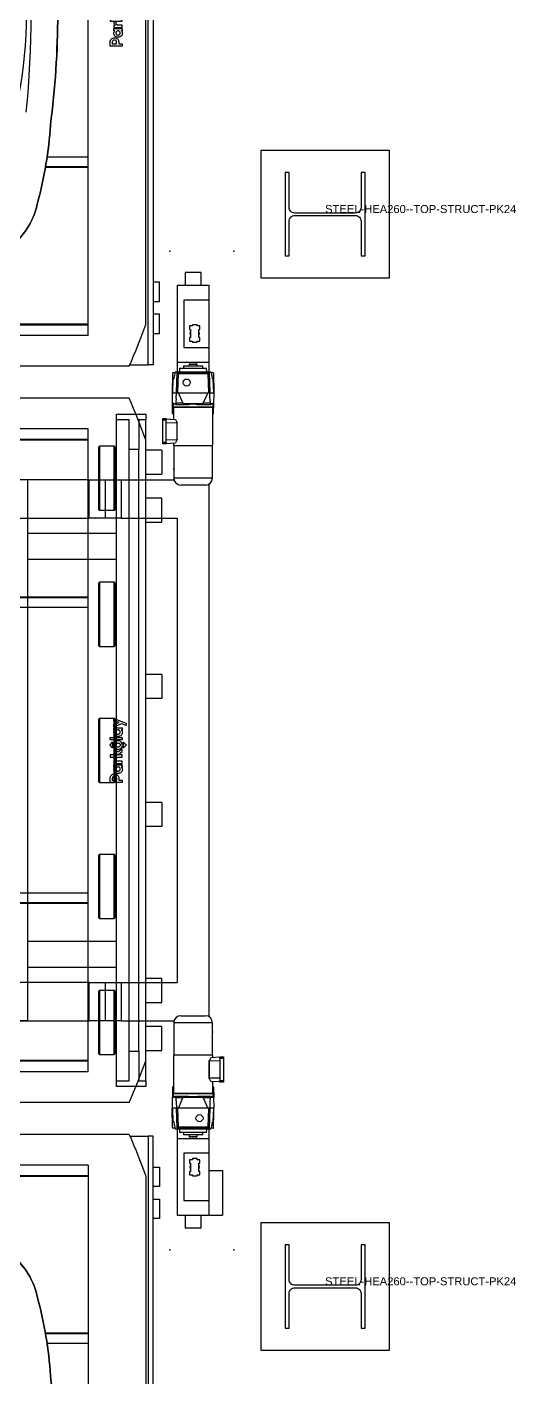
# Model space of a CAD drawing. Header units: millimetres. Extents: x 1600 to 11192, y 921 to 14160.
# Drawn here: x 7827 to 7979.8, y 2953.7 to 3375.5 of the extents above; entities that cross this region are included whole.
import ezdxf

# ---------------------------------------------------------------- set-up
doc = ezdxf.new("R2010")
doc.units = ezdxf.units.MM
doc.linetypes.add('PHANTOM', pattern=[12.7, 6.35, -1.27, 1.27, -1.27, 1.27, -1.27])
for name, color, linetype in [('PK24-LOGO', 7, 'Continuous'), ('PK24E', 7, 'Continuous'), ('PK24E-COMP-CAR', 7, 'Continuous'), ('PK24E-DATA', 7, 'Continuous'), ('PK24E-STRUCT-STEEL', 254, 'Continuous'), ('PKE24E-HIDDEN', 7, 'Continuous')]:
    doc.layers.add(name, color=color, linetype=linetype)
for name, color, linetype, true_color in [('PK24E-COMP-PALLET', 132, 'Continuous', 0x00b7c8), ('PK24E-HELPER', 253, 'PHANTOM', 0xa1a1a1), ('PK24E-SYS-LIFT', 31, 'Continuous', 0xffcc5a), ('PK24E-SYS-SHELF', 31, 'Continuous', 0xffcc5a)]:
    doc.layers.add(name, color=color, linetype=linetype, true_color=true_color)
doc.styles.get("Standard").update_dxf_attribs({"font": 'arial.ttf'})

# ---------------------------------------------------------------- blocks, each defined once
blk = doc.blocks.new('ELIFTTT-CHASIS--TOP-COMP-PKE24')
at = {"layer": 'PK24E-SYS-LIFT'}
for p, q in [((279.75, 149.25), (279.75, 145.25)), ((284.75, 149.25), (279.75, 149.25)), ((284.75, 145.25), (284.75, 149.25)), ((277.25, 145.25), (277.25, 121.25)), ((287.25, 145.25), (277.25, 145.25)), ((287.25, 140.65), (287.25, 145.25)), ((287.25, 140.65), (279.35, 140.65)), ((279.35, 140.65), (279.35, 125.85)), ((287.25, 125.85), (287.25, 140.65)), ((281.1, 132.62), (281.1, 131.52)), ((282.02, 132.62), (281.1, 132.62)), ((281.1, 131.52), (281.48, 131.52)), ((281.48, 131.52), (281.48, 128.98)), ((283.48, 132.95), (282.02, 132.95)), ((282.02, 132.95), (282.02, 132.62)), ((283.48, 132.62), (283.48, 132.95)), ((284.4, 132.62), (283.48, 132.62)), ((284.02, 131.52), (284.4, 131.52)), ((284.02, 128.98), (284.02, 131.52)), ((284.4, 131.52), (284.4, 132.62)), ((281.1, 128.98), (281.1, 127.88)), ((281.48, 128.98), (281.1, 128.98)), ((281.1, 127.88), (282.02, 127.88)), ((282.02, 127.88), (282.02, 127.55)), ((282.02, 127.55), (283.48, 127.55)), ((283.48, 127.88), (284.4, 127.88)), ((283.48, 127.55), (283.48, 127.88)), ((284.4, 128.98), (284.02, 128.98)), ((284.4, 127.88), (284.4, 128.98)), ((279.35, 125.85), (287.25, 125.85)), ((287.25, 121.25), (287.25, 125.85)), ((276.68, 118.3), (277.28, 118.3)), ((277.25, 121.25), (287.25, 121.25)), ((277.25, 121.25), (277.25, 118.3)), ((277.28, 118.3), (277.26, 117.91)), ((277.28, 118.3), (287.22, 118.3)), ((278.03, 119.4), (277.97, 118.3)), ((278.03, 119.4), (286.47, 119.4)), ((279.25, 120.1), (279.25, 119.4)), ((279.25, 120.1), (285.25, 120.1)), ((281.1, 120.7), (281, 120.6)), ((281, 120.6), (281, 120.1)), ((283.5, 120.6), (281, 120.6)), ((281.1, 120.7), (283.4, 120.7)), ((281.25, 121.25), (281.25, 120.7)), ((283.25, 120.7), (283.25, 121.25)), ((283.5, 120.6), (283.4, 120.7)), ((283.5, 120.1), (283.5, 120.6)), ((285.25, 119.4), (285.25, 120.1)), ((286.53, 118.3), (286.47, 119.4)), ((287.24, 117.91), (287.22, 118.3)), ((287.22, 118.3), (287.82, 118.3)), ((287.25, 118.3), (287.25, 121.25)), ((275.86, 117.85), (275.75, 111.75)), ((275.94, 116.1), (275.79, 111.75)), ((275.88, 114.18), (275.91, 114.17)), ((275.96, 115.62), (275.92, 115.63)), ((275.94, 116.1), (276.18, 116.1)), ((276.06, 118.05), (276.61, 118.05)), ((277.04, 111.91), (277.26, 117.91)), ((277.55, 117.61), (277.26, 117.91)), ((277.26, 117.91), (287.24, 117.91)), ((277.55, 117.61), (277.34, 111.91)), ((286.95, 117.61), (277.55, 117.61)), ((287.24, 117.91), (286.95, 117.61)), ((287.16, 111.91), (286.95, 117.61)), ((287.24, 117.91), (287.46, 111.91)), ((287.89, 118.05), (288.44, 118.05)), ((288.32, 116.1), (288.56, 116.1)), ((288.71, 111.75), (288.56, 116.1)), ((288.64, 117.85), (288.75, 111.75)), ((275.67, 111.75), (275.73, 108.41)), ((275.67, 111.75), (277.04, 111.75)), ((276.97, 109.94), (277.03, 111.69)), ((277.03, 111.69), (277.34, 111.91)), ((277.04, 111.91), (277.03, 111.69)), ((277.41, 111.75), (277.34, 111.91)), ((277.41, 111.75), (277.69, 111.75)), ((279.06, 108.55), (277.69, 111.75)), ((277.69, 111.75), (286.81, 111.75)), ((286.81, 111.75), (285.44, 108.55)), ((286.81, 111.75), (287.09, 111.75)), ((287.09, 111.75), (287.16, 111.91)), ((287.47, 111.69), (287.16, 111.91)), ((287.46, 111.91), (287.47, 111.69)), ((287.46, 111.75), (288.83, 111.75)), ((287.53, 109.94), (287.47, 111.69)), ((288.77, 108.41), (288.83, 111.75)), ((275.73, 108.41), (276, 108.14)), ((275.73, 108.41), (276.78, 108.41)), ((275.86, 105.25), (275.81, 108.33)), ((276, 108.31), (276, 107.35)), ((276, 107.35), (288.5, 107.35)), ((276.1, 107.18), (276.1, 103.44)), ((276.1, 107.18), (282.25, 107.18)), ((276.78, 108.41), (277.13, 108)), ((277.13, 108), (276.81, 108)), ((276.83, 108.55), (279.06, 108.55)), ((279.43, 108), (277.13, 108)), ((279.06, 108.55), (279.3, 108.41)), ((279.3, 108.41), (285.2, 108.41)), ((279.3, 108.41), (279.43, 108)), ((280.85, 108), (279.43, 108)), ((282.25, 107.18), (288.4, 107.18)), ((285.07, 108), (283.65, 108)), ((285.2, 108.41), (285.07, 108)), ((287.37, 108), (285.07, 108)), ((285.2, 108.41), (285.44, 108.55)), ((285.44, 108.55), (287.67, 108.55)), ((287.72, 108.41), (287.37, 108)), ((287.69, 108), (287.37, 108)), ((287.72, 108.41), (288.77, 108.41)), ((288.4, 95.25), (288.4, 107.18)), ((288.5, 108.14), (288.77, 108.41)), ((288.5, 107.35), (288.5, 108.31)), ((288.64, 105.25), (288.69, 108.33)), ((272.75, 103.18), (272.75, 103.68)), ((272.75, 103.68), (273.85, 103.68)), ((272.75, 96.28), (272.75, 103.18)), ((273.85, 103.18), (272.75, 103.18)), ((273.85, 103.68), (273.85, 103.18)), ((273.85, 103.56), (276.71, 103.41)), ((273.85, 96.28), (273.85, 103.18)), ((273.85, 102.45), (277.25, 102.38)), ((276.06, 105.05), (276.1, 105.05)), ((277.25, 102.45), (277.25, 102.38)), ((277.25, 97.08), (277.25, 102.38)), ((277.25, 102.38), (277.25, 102.38)), ((277.3, 102.38), (277.25, 102.38)), ((277.3, 97.08), (277.3, 102.38)), ((288.4, 105.05), (288.44, 105.05)), ((273.85, 97), (277.25, 97.08)), ((277.25, 97.08), (277.25, 97.08)), ((277.25, 97.01), (277.25, 97.08)), ((277.3, 97.08), (277.25, 97.08)), ((272.75, 95.78), (272.75, 96.28)), ((272.75, 96.28), (273.85, 96.28)), ((273.85, 95.78), (272.75, 95.78)), ((273.85, 96.28), (273.85, 95.78)), ((273.85, 95.9), (276.71, 96.05)), ((276.1, 96.02), (276.1, 95.25)), ((276.1, 95.25), (288.4, 95.25)), ((276.2, 95.25), (276.2, 88.12)), ((288.3, 85.1), (288.3, 95.25)), ((249.75, 84.5), (68.85, 84.5)), ((249.75, 72.5), (249.75, 84.5)), ((249.75, 84.5), (254.75, 84.5)), ((254.75, 84.5), (254.75, 72.5)), ((254.75, 84.5), (259.75, 84.5)), ((259.75, 84.5), (259.75, 72.5)), ((259.75, 84.5), (276.28, 84.5)), ((276.2, 88.12), (276.2, 87.8)), ((276.2, 87.8), (276.2, 85.1)), ((276.2, 85.1), (288.3, 85.1)), ((286.1, 82.9), (278.4, 82.9)), ((287.25, -83.22), (287.25, 83.22)), ((81.39, 72.5), (249.75, 72.5)), ((254.75, 72.5), (249.75, 72.5)), ((259.75, 72.5), (254.75, 72.5)), ((259.75, 72.5), (277.25, 72.5)), ((277.25, 72.5), (277.25, -72.5)), ((249.75, -72.5), (81.39, -72.5)), ((249.75, -84.5), (249.75, -72.5)), ((249.75, -72.5), (254.75, -72.5)), ((254.75, -72.5), (254.75, -84.5)), ((254.75, -72.5), (259.75, -72.5)), ((259.75, -72.5), (259.75, -84.5)), ((259.75, -72.5), (277.25, -72.5)), ((278.4, -82.9), (286.1, -82.9)), ((201.2, -84.5), (249.75, -84.5)), ((254.75, -84.5), (249.75, -84.5)), ((259.75, -84.5), (254.75, -84.5)), ((259.75, -84.5), (276.28, -84.5)), ((276.2, -85.1), (276.2, -95.25)), ((288.3, -85.1), (276.2, -85.1)), ((288.3, -87.8), (288.3, -85.1)), ((288.3, -88.12), (288.3, -87.8)), ((288.3, -95.25), (288.3, -88.12)), ((276.1, -95.25), (276.1, -107.18)), ((288.4, -95.25), (276.1, -95.25)), ((290.65, -97), (287.25, -97.08)), ((290.65, -95.9), (287.79, -96.05)), ((288.4, -96.02), (288.4, -95.25)), ((290.65, -96.28), (290.65, -95.78)), ((290.65, -95.78), (291.75, -95.78)), ((291.75, -96.28), (290.65, -96.28)), ((290.65, -96.28), (290.65, -103.18)), ((291.75, -95.78), (291.75, -96.28)), ((291.75, -96.28), (291.75, -103.18)), ((287.2, -97.08), (287.2, -102.38)), ((287.2, -97.08), (287.25, -97.08)), ((287.25, -97.01), (287.25, -97.08)), ((287.25, -97.08), (287.25, -102.38)), ((287.25, -97.08), (287.25, -97.08)), ((275.86, -105.25), (275.81, -108.33)), ((276.1, -105.05), (276.06, -105.05)), ((287.2, -102.38), (287.25, -102.38)), ((290.65, -102.45), (287.25, -102.38)), ((287.25, -102.38), (287.25, -102.38)), ((287.25, -102.45), (287.25, -102.38)), ((290.65, -103.56), (287.79, -103.41)), ((288.4, -107.18), (288.4, -103.44)), ((288.44, -105.05), (288.4, -105.05)), ((288.64, -105.25), (288.69, -108.33)), ((290.65, -103.18), (291.75, -103.18)), ((290.65, -103.68), (290.65, -103.18)), ((291.75, -103.68), (290.65, -103.68)), ((291.75, -103.18), (291.75, -103.68)), ((275.73, -108.41), (275.67, -111.75)), ((276, -108.14), (275.73, -108.41)), ((276.78, -108.41), (275.73, -108.41)), ((276, -107.35), (276, -108.31)), ((288.5, -107.35), (276, -107.35)), ((282.25, -107.18), (276.1, -107.18)), ((276.78, -108.41), (277.13, -108)), ((276.81, -108), (277.13, -108)), ((279.06, -108.55), (276.83, -108.55)), ((277.13, -108), (279.43, -108)), ((277.69, -111.75), (279.06, -108.55)), ((279.3, -108.41), (279.06, -108.55)), ((279.3, -108.41), (279.43, -108)), ((285.2, -108.41), (279.3, -108.41)), ((279.43, -108), (280.85, -108)), ((288.4, -107.18), (282.25, -107.18)), ((283.65, -108), (285.07, -108)), ((285.2, -108.41), (285.07, -108)), ((285.07, -108), (287.37, -108)), ((285.44, -108.55), (285.2, -108.41)), ((285.44, -108.55), (286.81, -111.75)), ((287.67, -108.55), (285.44, -108.55)), ((287.72, -108.41), (287.37, -108)), ((287.37, -108), (287.69, -108)), ((288.77, -108.41), (287.72, -108.41)), ((288.5, -108.31), (288.5, -107.35)), ((288.77, -108.41), (288.5, -108.14)), ((288.83, -111.75), (288.77, -108.41)), ((277.04, -111.75), (275.67, -111.75)), ((275.86, -117.85), (275.75, -111.75)), ((275.79, -111.75), (275.94, -116.1)), ((276.97, -109.94), (277.03, -111.69)), ((277.03, -111.69), (277.34, -111.91)), ((277.04, -111.91), (277.03, -111.69)), ((277.26, -117.91), (277.04, -111.91)), ((277.41, -111.75), (277.34, -111.91)), ((277.34, -111.91), (277.55, -117.61)), ((277.69, -111.75), (277.41, -111.75)), ((286.81, -111.75), (277.69, -111.75)), ((287.09, -111.75), (286.81, -111.75)), ((286.95, -117.61), (287.16, -111.91)), ((287.09, -111.75), (287.16, -111.91)), ((287.47, -111.69), (287.16, -111.91)), ((287.46, -111.91), (287.24, -117.91)), ((287.46, -111.91), (287.47, -111.69)), ((288.83, -111.75), (287.46, -111.75)), ((287.53, -109.94), (287.47, -111.69)), ((288.56, -116.1), (288.71, -111.75)), ((288.64, -117.85), (288.75, -111.75)), ((276.18, -116.1), (275.94, -116.1)), ((276.61, -118.05), (276.06, -118.05)), ((277.26, -117.91), (277.55, -117.61)), ((287.24, -117.91), (277.26, -117.91)), ((277.26, -117.91), (277.28, -118.3)), ((277.55, -117.61), (286.95, -117.61)), ((286.95, -117.61), (287.24, -117.91)), ((287.22, -118.3), (287.24, -117.91)), ((288.44, -118.05), (287.89, -118.05)), ((288.56, -116.1), (288.32, -116.1)), ((288.54, -115.62), (288.58, -115.63)), ((288.62, -114.18), (288.59, -114.17)), ((277.28, -118.3), (276.68, -118.3)), ((277.25, -118.3), (277.25, -121.25)), ((277.25, -121.25), (287.25, -121.25)), ((277.25, -121.25), (277.25, -145.25)), ((287.22, -118.3), (277.28, -118.3)), ((277.97, -118.3), (278.03, -119.4)), ((286.47, -119.4), (278.03, -119.4)), ((279.25, -119.4), (279.25, -120.1)), ((285.25, -120.1), (279.25, -120.1)), ((281, -120.1), (281, -120.6)), ((281, -120.6), (281.1, -120.7)), ((281, -120.6), (283.5, -120.6)), ((283.4, -120.7), (281.1, -120.7)), ((281.25, -120.7), (281.25, -121.25)), ((283.25, -121.25), (283.25, -120.7)), ((283.4, -120.7), (283.5, -120.6)), ((283.5, -120.6), (283.5, -120.1)), ((285.25, -120.1), (285.25, -119.4)), ((286.47, -119.4), (286.53, -118.3)), ((287.82, -118.3), (287.22, -118.3)), ((287.25, -121.25), (287.25, -118.3)), ((287.25, -125.85), (287.25, -121.25)), ((287.25, -125.85), (279.35, -125.85)), ((279.35, -125.85), (279.35, -140.65)), ((287.25, -140.65), (287.25, -125.85)), ((281.1, -127.88), (281.1, -128.98)), ((282.02, -127.88), (281.1, -127.88)), ((281.1, -128.98), (281.48, -128.98)), ((281.48, -128.98), (281.48, -131.52)), ((282.02, -127.55), (282.02, -127.88)), ((283.48, -127.55), (282.02, -127.55)), ((283.48, -127.88), (283.48, -127.55)), ((284.4, -127.88), (283.48, -127.88)), ((284.02, -128.98), (284.4, -128.98)), ((284.02, -131.52), (284.02, -128.98)), ((284.4, -128.98), (284.4, -127.88)), ((281.1, -131.52), (281.1, -132.62)), ((281.48, -131.52), (281.1, -131.52)), ((281.1, -132.62), (282.02, -132.62)), ((282.02, -132.62), (282.02, -132.95)), ((282.02, -132.95), (283.48, -132.95)), ((283.48, -132.62), (284.4, -132.62)), ((283.48, -132.95), (283.48, -132.62)), ((284.4, -131.52), (284.02, -131.52)), ((284.4, -132.62), (284.4, -131.52)), ((287.25, -131.25), (291.45, -131.25)), ((291.45, -131.25), (291.45, -145.25)), ((279.35, -140.65), (287.25, -140.65)), ((287.25, -145.25), (287.25, -140.65)), ((277.25, -145.25), (287.25, -145.25)), ((279.75, -145.25), (279.75, -149.25)), ((284.75, -149.25), (284.75, -145.25)), ((287.25, -145.25), (291.45, -145.25)), ((284.75, -149.25), (279.75, -149.25))]:
    blk.add_line(p, q, dxfattribs=at)
for centre in [(280.25, 114.91), (284.25, -114.91)]:
    blk.add_circle(centre, 1.1, dxfattribs=at)
for centre, radius, start, end in [((282.75, 130.25), 1.5, 147.8509, 212.1491), ((282.75, 130.25), 1.5, 327.8509, 32.1491), ((276.06, 117.85), 0.2, 90, 179), ((276.75, 117), 0.45, 132.2453, 204.5747), ((287.75, 117), 0.45, 335.4253, 47.7547), ((288.44, 117.85), 0.2, 1, 90), ((276.2, 107.35), 0.2, 180, 240), ((282.25, 101.91), 6.25, 77.0707, 102.9293), ((288.3, 107.35), 0.2, 300, 0), ((276.06, 105.25), 0.2, 181, 270), ((282.25, 106.03), 6.15, 215.6016, 216.4055), ((288.44, 105.25), 0.2, 270, 359), ((282.25, 93.43), 6.15, 143.5945, 144.3984), ((278.4, 85.1), 2.2, 180, 270), ((286.1, 85.1), 2.2, 270, 0), ((278.4, -85.1), 2.2, 90, 180), ((286.1, -85.1), 2.2, 0, 90), ((282.25, -93.43), 6.15, 323.5945, 324.3984), ((276.06, -105.25), 0.2, 90, 179), ((282.25, -106.03), 6.15, 35.6016, 36.4055), ((288.44, -105.25), 0.2, 1, 90), ((276.2, -107.35), 0.2, 120, 180), ((282.25, -101.91), 6.25, 257.0707, 282.9293), ((288.3, -107.35), 0.2, 0, 60), ((276.06, -117.85), 0.2, 181, 270), ((276.75, -117), 0.45, 155.4253, 227.7547), ((287.75, -117), 0.45, 312.2453, 24.5747), ((288.44, -117.85), 0.2, 270, 359), ((282.75, -130.25), 1.5, 147.8509, 212.1491), ((282.75, -130.25), 1.5, 327.8509, 32.1491)]:
    blk.add_arc(centre, radius, start, end, dxfattribs=at)
for centre, major_axis, ratio, start_param, end_param in [((305.67, 111.06), (0, 29.91), 0.99939, 1.327153, 1.396535), ((258.83, 111.06), (0, 29.91), 0.99939, 4.886651, 4.956033), ((304.57, 27.64), (-17.65, 106.42), 0.210216, 0.652517, 0.672911), ((259.93, 27.64), (17.65, 106.42), 0.210212, 5.610299, 5.630699), ((305.37, 85.52), (-26.34, 26.35), 0.507159, 0.207962, 0.215452), ((259.13, 85.52), (26.34, 26.35), 0.507143, 6.067743, 6.075233), ((282.25, 105.66), (-4.43, 4.6), 0.92858, 1.214489, 1.388243), ((282.25, 93.8), (4.43, 4.6), 0.92858, 1.75335, 1.927104), ((282.25, -93.8), (4.43, 4.6), 0.92858, 4.894943, 5.068696), ((282.25, -105.66), (-4.43, 4.6), 0.92858, 4.356082, 4.529835), ((305.37, -85.52), (26.34, 26.35), 0.507143, 2.92615, 2.93364), ((304.57, -27.64), (17.65, 106.42), 0.210212, 2.468706, 2.489106), ((259.93, -27.64), (-17.65, 106.42), 0.210216, 3.79411, 3.814504), ((259.13, -85.52), (-26.34, 26.35), 0.507159, 3.349555, 3.357045), ((305.67, -111.06), (0, 29.91), 0.99939, 1.745058, 1.81444), ((258.83, -111.06), (0, 29.91), 0.99939, 4.468745, 4.538127)]:
    blk.add_ellipse(centre, major_axis=major_axis, ratio=ratio, start_param=start_param, end_param=end_param, dxfattribs=at)
for points, knots in [([(276.68, 118.3), (276.68, 118.3), (276.67, 118.3), (276.67, 118.28), (276.67, 118.28)], [0, 0, 0, 0, 0.487803, 1, 1, 1, 1]), ([(282.09, 121.25), (282.11, 121.24), (282.16, 121.21), (282.25, 121.2), (282.34, 121.21), (282.39, 121.24), (282.41, 121.25)], [0, 0, 0, 0, 0.230406, 0.49981, 0.78779, 1, 1, 1, 1]), ([(287.83, 118.28), (287.83, 118.28), (287.83, 118.3), (287.82, 118.3), (287.82, 118.3)], [0, 0, 0, 0, 0.485402, 1, 1, 1, 1]), ([(275.89, 114.18), (275.89, 114.18), (275.89, 114.16), (275.89, 114.22), (275.9, 114.37), (275.9, 114.62), (275.9, 114.9), (275.91, 115.18), (275.91, 115.43), (275.92, 115.58), (275.92, 115.64), (275.92, 115.63), (275.92, 115.63)], [0, 0, 0, 0, 0.000422, 0.125216, 0.249969, 0.374831, 0.499914, 0.625089, 0.750116, 0.875001, 0.999834, 1, 1, 1, 1]), ([(275.92, 115.24), (275.92, 115.23), (275.92, 115.15), (275.91, 114.97), (275.9, 114.73), (275.9, 114.53), (275.9, 114.43), (275.9, 114.39)], [0, 0, 0, 0, 0.041978, 0.30628, 0.570431, 0.834353, 1, 1, 1, 1]), ([(275.9, 114.39), (275.9, 114.33), (275.9, 114.24), (275.91, 114.21), (275.91, 114.2)], [0, 0, 0, 0, 0.571187, 1, 1, 1, 1]), ([(275.92, 114.19), (275.92, 114.19), (275.93, 114.2), (275.94, 114.28), (275.96, 114.44), (275.97, 114.66), (275.99, 114.9), (275.99, 115.15), (275.99, 115.36), (275.98, 115.53), (275.97, 115.62), (275.97, 115.62), (275.96, 115.61)], [0, 0, 0, 0, 0.009511, 0.124894, 0.240611, 0.356456, 0.472081, 0.587302, 0.702221, 0.817124, 0.932235, 1, 1, 1, 1]), ([(276.24, 116.25), (276.23, 116.21), (276.21, 116.14), (276.19, 116.1), (276.19, 116.1), (276.18, 116.1)], [0, 0, 0, 0, 0.432931, 0.865827, 1, 1, 1, 1]), ([(288.32, 116.1), (288.31, 116.11), (288.29, 116.12), (288.28, 116.18), (288.27, 116.23), (288.26, 116.25)], [0, 0, 0, 0, 0.43316, 0.866317, 1, 1, 1, 1]), ([(276.81, 108), (276.72, 108.05), (276.5, 108.18), (276.29, 108.29), (276.15, 108.34), (276.07, 108.36), (276.03, 108.35), (276, 108.34), (276, 108.31), (276, 108.31)], [0, 0, 0, 0, 0.189659, 0.44506, 0.57653, 0.707999, 0.799497, 0.930008, 1, 1, 1, 1]), ([(288.5, 108.31), (288.5, 108.31), (288.5, 108.34), (288.48, 108.35), (288.42, 108.36), (288.34, 108.34), (288.23, 108.29), (288.09, 108.23), (287.92, 108.14), (287.77, 108.05), (287.69, 108)], [0, 0, 0, 0, 0.053259, 0.184632, 0.316005, 0.44367, 0.571338, 0.702705, 0.834078, 1, 1, 1, 1]), ([(276.2, 87.8), (276.2, 87.8), (276.2, 87.81), (276.2, 87.83), (276.2, 87.87), (276.2, 87.92), (276.2, 87.98), (276.2, 88.03), (276.2, 88.08), (276.2, 88.11), (276.2, 88.12), (276.2, 88.12), (276.2, 88.12)], [0, 0, 0, 0, 0.106425, 0.212833, 0.319704, 0.427399, 0.535627, 0.643879, 0.751778, 0.859172, 0.966191, 1, 1, 1, 1]), ([(288.3, -87.8), (288.3, -87.8), (288.3, -87.81), (288.3, -87.83), (288.3, -87.87), (288.3, -87.92), (288.3, -87.98), (288.3, -88.03), (288.3, -88.08), (288.3, -88.11), (288.3, -88.12), (288.3, -88.12), (288.3, -88.12)], [0, 0, 0, 0, 0.106425, 0.212833, 0.319705, 0.427399, 0.535627, 0.64388, 0.751778, 0.859172, 0.966191, 1, 1, 1, 1]), ([(276, -108.31), (276, -108.31), (276, -108.34), (276.02, -108.35), (276.08, -108.36), (276.16, -108.34), (276.27, -108.29), (276.41, -108.23), (276.58, -108.14), (276.73, -108.05), (276.81, -108)], [0, 0, 0, 0, 0.053259, 0.184632, 0.316005, 0.44367, 0.571338, 0.702705, 0.834078, 1, 1, 1, 1]), ([(287.69, -108), (287.78, -108.05), (288, -108.18), (288.21, -108.29), (288.35, -108.34), (288.43, -108.36), (288.47, -108.35), (288.5, -108.34), (288.5, -108.31), (288.5, -108.31)], [0, 0, 0, 0, 0.189659, 0.44506, 0.57653, 0.707999, 0.799497, 0.930008, 1, 1, 1, 1]), ([(276.18, -116.1), (276.19, -116.11), (276.21, -116.12), (276.22, -116.18), (276.23, -116.23), (276.24, -116.25)], [0, 0, 0, 0, 0.43316, 0.866325, 1, 1, 1, 1]), ([(288.26, -116.25), (288.27, -116.21), (288.29, -116.14), (288.31, -116.1), (288.31, -116.1), (288.32, -116.1)], [0, 0, 0, 0, 0.432931, 0.865827, 1, 1, 1, 1]), ([(288.58, -114.19), (288.58, -114.19), (288.57, -114.2), (288.56, -114.28), (288.54, -114.44), (288.53, -114.66), (288.51, -114.9), (288.51, -115.15), (288.51, -115.36), (288.52, -115.53), (288.53, -115.62), (288.53, -115.62), (288.54, -115.61)], [0, 0, 0, 0, 0.009511, 0.124893, 0.240611, 0.356456, 0.472081, 0.587302, 0.702221, 0.817124, 0.932235, 1, 1, 1, 1]), ([(288.61, -114.18), (288.61, -114.18), (288.61, -114.16), (288.61, -114.22), (288.6, -114.37), (288.6, -114.62), (288.6, -114.9), (288.59, -115.18), (288.59, -115.43), (288.58, -115.58), (288.58, -115.64), (288.58, -115.63), (288.58, -115.63)], [0, 0, 0, 0, 0.000422, 0.125216, 0.249969, 0.374831, 0.499914, 0.625089, 0.750116, 0.875001, 0.999834, 1, 1, 1, 1]), ([(288.58, -115.24), (288.58, -115.23), (288.58, -115.15), (288.59, -114.97), (288.6, -114.73), (288.6, -114.53), (288.6, -114.43), (288.6, -114.39)], [0, 0, 0, 0, 0.041978, 0.306281, 0.570431, 0.834353, 1, 1, 1, 1]), ([(288.6, -114.39), (288.6, -114.33), (288.6, -114.23), (288.59, -114.2), (288.59, -114.18)], [0, 0, 0, 0, 0.500013, 1, 1, 1, 1]), ([(276.67, -118.28), (276.67, -118.28), (276.67, -118.3), (276.68, -118.3), (276.68, -118.3)], [0, 0, 0, 0, 0.485402, 1, 1, 1, 1]), ([(282.41, -121.25), (282.39, -121.24), (282.34, -121.21), (282.25, -121.2), (282.16, -121.21), (282.11, -121.24), (282.09, -121.25)], [0, 0, 0, 0, 0.230406, 0.49981, 0.78779, 1, 1, 1, 1]), ([(287.82, -118.3), (287.82, -118.3), (287.83, -118.3), (287.83, -118.28), (287.83, -118.28)], [0, 0, 0, 0, 0.487803, 1, 1, 1, 1])]:
    blk.add_open_spline(points, degree=3, knots=knots, dxfattribs=at)
blk = doc.blocks.new('ELIFTTT-TT--TOP-COMP-PKE24')
at = {"layer": 'PK24E-SYS-LIFT'}
for p, q in [((258.3, 103.22), (258.3, 105)), ((258.3, 105), (267.5, 105)), ((262.25, 103.22), (258.3, 103.22)), ((258.3, -103.22), (258.3, 103.22)), ((262.25, 94), (262.25, 103.22)), ((267.5, 103.22), (265.25, 103.22)), ((265.25, 103.22), (265.25, 94)), ((267.5, 105), (267.5, 103.22)), ((267.5, -103.22), (267.5, 103.22)), ((252.8, 75.2), (252.8, 94.8)), ((257.6, 95), (253, 95)), ((253, 95), (253, 75)), ((257.6, 75), (257.6, 95)), ((257.8, 94.8), (257.8, 75.2)), ((265.25, 94), (262.25, 94)), ((262.25, -94), (262.25, 94)), ((265.25, -94), (265.25, 94)), ((272.5, 93.75), (267.5, 93.75)), ((272.5, 93.75), (272.5, 86.25)), ((230.5, 84.5), (-230.5, 84.5)), ((230.5, 84.5), (230.5, -84.5)), ((258.3, 88), (257.8, 88)), ((267.5, 86.25), (272.5, 86.25)), ((257.8, 82), (258.3, 82)), ((272.5, 78.75), (267.5, 78.75)), ((272.5, 71.25), (272.5, 78.75)), ((253, 75), (257.6, 75)), ((258.3, 67.75), (230.5, 67.75)), ((267.5, 71.25), (272.5, 71.25)), ((230.5, 59.75), (258.3, 59.75)), ((252.8, 32.7), (252.8, 52.3)), ((257.6, 52.5), (253, 52.5)), ((253, 52.5), (253, 32.5)), ((257.6, 32.5), (257.6, 52.5)), ((257.8, 52.3), (257.8, 32.7)), ((258.3, 45.5), (257.8, 45.5)), ((257.8, 39.5), (258.3, 39.5)), ((253, 32.5), (257.6, 32.5)), ((272.5, 23.75), (267.5, 23.75)), ((272.5, 23.75), (272.5, 16.25)), ((272.5, 16.25), (267.5, 16.25)), ((252.8, -9.8), (252.8, 9.8)), ((257.6, 10), (253, 10)), ((253, 10), (253, -10)), ((257.6, -10), (257.6, 10)), ((257.8, 9.8), (257.8, -9.8)), ((258.3, 3), (257.8, 3)), ((257.8, -3), (258.3, -3)), ((253, -10), (257.6, -10)), ((272.5, -16.25), (267.5, -16.25)), ((272.5, -16.25), (272.5, -23.75)), ((272.5, -23.75), (267.5, -23.75)), ((252.8, -52.3), (252.8, -32.7)), ((257.6, -32.5), (253, -32.5)), ((253, -32.5), (253, -52.5)), ((257.6, -52.5), (257.6, -32.5)), ((257.8, -32.7), (257.8, -52.3)), ((258.3, -39.5), (257.8, -39.5)), ((257.8, -45.5), (258.3, -45.5)), ((253, -52.5), (257.6, -52.5)), ((258.3, -59.75), (230.5, -59.75)), ((230.5, -67.75), (258.3, -67.75)), ((272.5, -71.25), (267.5, -71.25)), ((272.5, -78.75), (272.5, -71.25)), ((252.8, -94.8), (252.8, -75.2)), ((257.6, -75), (253, -75)), ((253, -75), (253, -95)), ((257.6, -95), (257.6, -75)), ((257.8, -75.2), (257.8, -94.8)), ((267.5, -78.75), (272.5, -78.75)), ((258.3, -82), (257.8, -82)), ((230.5, -84.5), (-230.5, -84.5)), ((257.8, -88), (258.3, -88)), ((272.5, -86.25), (267.5, -86.25)), ((272.5, -93.75), (272.5, -86.25)), ((253, -95), (257.6, -95)), ((262.25, -94), (265.25, -94)), ((262.25, -103.22), (262.25, -94)), ((265.25, -94), (265.25, -103.22)), ((267.5, -93.75), (272.5, -93.75)), ((258.3, -105), (258.3, -103.22)), ((258.3, -103.22), (262.25, -103.22)), ((267.5, -105), (258.3, -105)), ((265.25, -103.22), (267.5, -103.22)), ((267.5, -103.22), (267.5, -105))]:
    blk.add_line(p, q, dxfattribs=at)
for centre, start, end in [((253, 94.8), 90, 180), ((257.6, 94.8), 0, 90), ((253, 75.2), 180, 270), ((257.6, 75.2), 270, 0), ((253, 52.3), 90, 180), ((257.6, 52.3), 0, 90), ((253, 32.7), 180, 270), ((257.6, 32.7), 270, 0), ((253, 9.8), 90, 180), ((257.6, 9.8), 0, 90), ((253, -9.8), 180, 270), ((257.6, -9.8), 270, 0), ((253, -32.7), 90, 180), ((257.6, -32.7), 0, 90), ((253, -52.3), 180, 270), ((257.6, -52.3), 270, 0), ((253, -75.2), 90, 180), ((257.6, -75.2), 0, 90), ((253, -94.8), 180, 270), ((257.6, -94.8), 270, 0)]:
    blk.add_arc(centre, 0.2, start, end, dxfattribs=at)
blk = doc.blocks.new('LOGO----DECOR-PK24')
at = {"layer": 'PK24-LOGO'}
for p, q in [((-10, 2.13), (-8.71, 2.13)), ((-10, -1.62), (-10, 2.13)), ((-9.29, 1.47), (-9.29, 0.11)), ((-8.76, 1.47), (-9.29, 1.47)), ((-9.29, 0.11), (-8.76, 0.11)), ((-8.61, 1.46), (-8.76, 1.47)), ((-8.76, 0.11), (-8.61, 0.13)), ((-8.71, 2.13), (-8.43, 2.11)), ((-8.48, 1.42), (-8.61, 1.46)), ((-8.61, 0.13), (-8.48, 0.17)), ((-8.36, 1.35), (-8.48, 1.42)), ((-8.48, 0.17), (-8.36, 0.23)), ((-8.43, 2.11), (-8.3, 2.07)), ((-8.26, 1.27), (-8.36, 1.35)), ((-8.36, 0.23), (-8.26, 0.31)), ((-8.3, 2.07), (-8.17, 2.03)), ((-8.19, 1.17), (-8.26, 1.27)), ((-8.26, 0.31), (-8.19, 0.41)), ((-8.13, 1.05), (-8.19, 1.17)), ((-8.19, 0.41), (-8.13, 0.53)), ((-8.17, 2.03), (-7.94, 1.9)), ((-8.09, 0.93), (-8.13, 1.05)), ((-8.13, 0.53), (-8.09, 0.66)), ((-8.08, 0.79), (-8.09, 0.93)), ((-8.09, 0.66), (-8.08, 0.79)), ((-7.94, 1.9), (-7.74, 1.74)), ((-7.74, 1.74), (-7.58, 1.55)), ((-7.58, 0.04), (-7.74, -0.16)), ((-7.58, 1.55), (-7.46, 1.32)), ((-7.46, 0.27), (-7.58, 0.04)), ((-7.46, 1.32), (-7.38, 1.06)), ((-7.38, 0.52), (-7.46, 0.27)), ((-7.38, 1.06), (-7.36, 0.79)), ((-7.36, 0.79), (-7.38, 0.52)), ((-7.19, -0.02), (-7.16, 0.13)), ((-7.16, 0.13), (-7.11, 0.26)), ((-7.11, 0.26), (-6.98, 0.49)), ((-6.98, 0.49), (-6.82, 0.68)), ((-6.82, 0.68), (-6.62, 0.82)), ((-6.62, 0.82), (-6.41, 0.92)), ((-6.42, 0.06), (-6.48, -0.05)), ((-6.33, 0.17), (-6.42, 0.06)), ((-6.41, 0.92), (-6.19, 0.98)), ((-6.23, 0.25), (-6.33, 0.17)), ((-6.11, 0.31), (-6.23, 0.25)), ((-6.19, 0.98), (-5.97, 1)), ((-5.98, 0.35), (-6.11, 0.31)), ((-5.84, 0.36), (-5.98, 0.35)), ((-5.97, 1), (-5.74, 0.98)), ((-5.71, 0.35), (-5.84, 0.36)), ((-5.74, 0.98), (-5.53, 0.92)), ((-5.58, 0.31), (-5.71, 0.35)), ((-5.47, 0.24), (-5.58, 0.31)), ((-5.53, 0.92), (-5.35, 0.82)), ((-5.37, 0.16), (-5.47, 0.24)), ((-5.29, 0.06), (-5.37, 0.16)), ((-5.35, 0.82), (-5.21, 0.7)), ((-5.23, -0.06), (-5.29, 0.06)), ((-5.21, 0.7), (-5.21, 0.95)), ((-5.21, 0.95), (-4.5, 0.95)), ((-4.5, 0.95), (-4.5, -1.62)), ((-3.41, 0.95), (-4.11, 0.95)), ((-4.11, 0.95), (-4.11, -1.62)), ((-3.41, 0.53), (-3.41, 0.95)), ((-3.36, 0.62), (-3.41, 0.53)), ((-3.37, -0.03), (-3.32, 0.06)), ((-3.29, 0.71), (-3.36, 0.62)), ((-3.32, 0.06), (-3.26, 0.13)), ((-3.22, 0.78), (-3.29, 0.71)), ((-3.26, 0.13), (-3.19, 0.19)), ((-3.14, 0.84), (-3.22, 0.78)), ((-3.19, 0.19), (-3.11, 0.23)), ((-3.05, 0.89), (-3.14, 0.84)), ((-3.11, 0.23), (-3.02, 0.26)), ((-2.94, 0.92), (-3.05, 0.89)), ((-3.02, 0.26), (-2.92, 0.27)), ((-2.83, 0.94), (-2.94, 0.92)), ((-2.92, 0.27), (-2.42, 0.27)), ((-2.7, 0.95), (-2.83, 0.94)), ((-2.42, 0.95), (-2.7, 0.95)), ((-2.42, 0.27), (-2.42, 0.95)), ((-1.42, 2.13), (-2.13, 2.13)), ((-2.13, 2.13), (-2.13, -1.62)), ((-1.42, -1.62), (-1.42, 2.13)), ((-0.37, 0.95), (-1.42, -0.33)), ((-0.61, -0.33), (0.44, 0.95)), ((0.44, 0.95), (-0.37, 0.95)), ((0.44, 0.19), (0.36, -0.06)), ((0.56, 0.41), (0.44, 0.19)), ((0.72, 0.61), (0.56, 0.41)), ((0.92, 0.77), (0.72, 0.61)), ((0.77, 1.32), (0.79, 1.37)), ((0.78, 1.26), (0.77, 1.32)), ((0.81, 1.24), (0.78, 1.26)), ((0.79, 1.37), (1.61, 2.19)), ((0.85, 1.23), (0.81, 1.24)), ((0.89, 1.24), (0.85, 1.23)), ((1.07, 1.32), (0.89, 1.24)), ((1.15, 0.9), (0.92, 0.77)), ((1.27, 1.37), (1.07, 1.32)), ((1.07, -0.08), (1.13, 0.03)), ((1.13, 0.03), (1.21, 0.12)), ((1.4, 0.98), (1.15, 0.9)), ((1.21, 0.12), (1.3, 0.2)), ((1.46, 1.41), (1.27, 1.37)), ((1.3, 0.2), (1.41, 0.26)), ((1.67, 1), (1.4, 0.98)), ((1.41, 0.26), (1.54, 0.3)), ((1.67, 1.42), (1.46, 1.41)), ((1.54, 0.3), (1.67, 0.31)), ((1.61, 2.19), (1.67, 2.21)), ((1.67, 2.21), (1.73, 2.19)), ((1.87, 1.41), (1.67, 1.42)), ((1.94, 0.98), (1.67, 1)), ((1.67, 0.31), (1.8, 0.3)), ((1.73, 2.19), (2.54, 1.37)), ((1.8, 0.3), (1.92, 0.26)), ((2.07, 1.37), (1.87, 1.41)), ((1.92, 0.26), (2.03, 0.2)), ((2.19, 0.9), (1.94, 0.98)), ((2.03, 0.2), (2.13, 0.12)), ((2.26, 1.32), (2.07, 1.37)), ((2.13, 0.12), (2.2, 0.03)), ((2.41, 0.77), (2.19, 0.9)), ((2.2, 0.03), (2.26, -0.08)), ((2.45, 1.24), (2.26, 1.32)), ((2.61, 0.61), (2.41, 0.77)), ((2.48, 1.23), (2.45, 1.24)), ((2.52, 1.24), (2.48, 1.23)), ((2.55, 1.26), (2.52, 1.24)), ((2.54, 1.37), (2.57, 1.32)), ((2.57, 1.32), (2.55, 1.26)), ((2.78, 0.41), (2.61, 0.61)), ((2.9, 0.19), (2.78, 0.41)), ((2.98, -0.06), (2.9, 0.19)), ((3.31, 2.13), (4.01, 2.13)), ((3.31, -1.62), (3.31, 2.13)), ((4.01, 2.13), (4.01, -1.62)), ((4.37, -0.02), (4.4, 0.13)), ((4.4, 0.13), (4.45, 0.26)), ((4.45, 0.26), (4.58, 0.49)), ((4.58, 0.49), (4.74, 0.68)), ((4.74, 0.68), (4.93, 0.82)), ((4.93, 0.82), (5.15, 0.92)), ((5.14, 0.06), (5.08, -0.05)), ((5.23, 0.17), (5.14, 0.06)), ((5.15, 0.92), (5.37, 0.98)), ((5.33, 0.25), (5.23, 0.17)), ((5.45, 0.31), (5.33, 0.25)), ((5.37, 0.98), (5.59, 1)), ((5.58, 0.35), (5.45, 0.31)), ((5.72, 0.36), (5.58, 0.35)), ((5.59, 1), (5.82, 0.98)), ((5.85, 0.35), (5.72, 0.36)), ((5.82, 0.98), (6.03, 0.92)), ((5.98, 0.31), (5.85, 0.35)), ((6.09, 0.24), (5.98, 0.31)), ((6.03, 0.92), (6.21, 0.82)), ((6.19, 0.16), (6.09, 0.24)), ((6.27, 0.06), (6.19, 0.16)), ((6.21, 0.82), (6.35, 0.7)), ((6.32, -0.06), (6.27, 0.06)), ((6.35, 0.7), (6.35, 0.95)), ((6.35, 0.95), (7.06, 0.95)), ((7.06, 0.95), (7.06, -1.62)), ((8.33, -1.51), (7.31, 0.95)), ((7.31, 0.95), (8.05, 0.95)), ((8.05, 0.95), (8.68, -0.63)), ((10, 0.95), (8.51, -2.81)), ((8.68, -0.63), (9.27, 0.95)), ((9.27, 0.95), (10, 0.95)), ((-9.29, -1.62), (-10, -1.62)), ((-8.71, -0.55), (-9.29, -0.55)), ((-9.29, -0.55), (-9.29, -1.62)), ((-8.43, -0.52), (-8.71, -0.55)), ((-8.3, -0.49), (-8.43, -0.52)), ((-8.17, -0.44), (-8.3, -0.49)), ((-7.94, -0.32), (-8.17, -0.44)), ((-7.74, -0.16), (-7.94, -0.32)), ((-7.22, -0.33), (-7.21, -0.17)), ((-7.21, -0.5), (-7.22, -0.33)), ((-7.21, -0.17), (-7.19, -0.02)), ((-7.19, -0.65), (-7.21, -0.5)), ((-7.16, -0.79), (-7.19, -0.65)), ((-7.1, -0.92), (-7.16, -0.79)), ((-6.97, -1.15), (-7.1, -0.92)), ((-6.81, -1.34), (-6.97, -1.15)), ((-6.62, -1.48), (-6.81, -1.34)), ((-6.41, -1.59), (-6.62, -1.48)), ((-6.52, -0.18), (-6.53, -0.33)), ((-6.53, -0.33), (-6.52, -0.47)), ((-6.48, -0.05), (-6.52, -0.18)), ((-6.52, -0.47), (-6.48, -0.6)), ((-6.48, -0.6), (-6.42, -0.72)), ((-6.42, -0.72), (-6.33, -0.82)), ((-6.19, -1.65), (-6.41, -1.59)), ((-6.33, -0.82), (-6.23, -0.9)), ((-6.23, -0.9), (-6.11, -0.97)), ((-5.98, -1.67), (-6.19, -1.65)), ((-6.11, -0.97), (-5.98, -1.01)), ((-5.98, -1.01), (-5.84, -1.02)), ((-5.74, -1.65), (-5.98, -1.67)), ((-5.84, -1.02), (-5.71, -1.01)), ((-5.53, -1.57), (-5.74, -1.65)), ((-5.71, -1.01), (-5.58, -0.97)), ((-5.58, -0.97), (-5.47, -0.9)), ((-5.35, -1.47), (-5.53, -1.57)), ((-5.47, -0.9), (-5.37, -0.82)), ((-5.37, -0.82), (-5.29, -0.72)), ((-5.21, -1.33), (-5.35, -1.47)), ((-5.29, -0.72), (-5.23, -0.6)), ((-5.2, -0.19), (-5.23, -0.06)), ((-5.23, -0.6), (-5.2, -0.47)), ((-5.21, -1.62), (-5.21, -1.33)), ((-5.21, -1.33), (-5.21, -1.33)), ((-4.5, -1.62), (-5.21, -1.62)), ((-5.19, -0.33), (-5.2, -0.19)), ((-5.2, -0.47), (-5.19, -0.33)), ((-4.11, -1.62), (-3.41, -1.62)), ((-3.41, -0.21), (-3.4, -0.12)), ((-3.41, -1.62), (-3.41, -0.21)), ((-3.4, -0.12), (-3.37, -0.03)), ((-2.13, -1.62), (-1.42, -1.62)), ((-1.42, -0.33), (-0.37, -1.62)), ((0.44, -1.62), (-0.61, -0.33)), ((-0.37, -1.62), (0.44, -1.62)), ((0.36, -0.06), (0.33, -0.33)), ((0.33, -0.33), (0.36, -0.6)), ((0.36, -0.6), (0.44, -0.85)), ((0.44, -0.85), (0.56, -1.08)), ((0.56, -1.08), (0.72, -1.28)), ((0.72, -1.28), (0.92, -1.44)), ((0.77, -1.98), (0.78, -1.93)), ((0.79, -2.04), (0.77, -1.98)), ((0.78, -1.93), (0.81, -1.9)), ((1.61, -2.85), (0.79, -2.04)), ((0.81, -1.9), (0.85, -1.89)), ((0.85, -1.89), (0.89, -1.9)), ((0.89, -1.9), (1.07, -1.98)), ((0.92, -1.44), (1.15, -1.56)), ((1.02, -0.33), (1.03, -0.2)), ((1.03, -0.46), (1.02, -0.33)), ((1.03, -0.2), (1.07, -0.08)), ((1.07, -0.59), (1.03, -0.46)), ((1.13, -0.7), (1.07, -0.59)), ((1.07, -1.98), (1.27, -2.04)), ((1.21, -0.79), (1.13, -0.7)), ((1.15, -1.56), (1.4, -1.64)), ((1.3, -0.87), (1.21, -0.79)), ((1.27, -2.04), (1.46, -2.07)), ((1.41, -0.93), (1.3, -0.87)), ((1.4, -1.64), (1.67, -1.67)), ((1.54, -0.97), (1.41, -0.93)), ((1.46, -2.07), (1.67, -2.09)), ((1.67, -0.98), (1.54, -0.97)), ((1.67, -2.88), (1.61, -2.85)), ((1.8, -0.97), (1.67, -0.98)), ((1.67, -1.67), (1.94, -1.64)), ((1.67, -2.09), (1.87, -2.07)), ((1.73, -2.85), (1.67, -2.88)), ((2.54, -2.04), (1.73, -2.85)), ((1.92, -0.93), (1.8, -0.97)), ((1.87, -2.07), (2.07, -2.04)), ((2.03, -0.87), (1.92, -0.93)), ((1.94, -1.64), (2.19, -1.56)), ((2.13, -0.79), (2.03, -0.87)), ((2.07, -2.04), (2.26, -1.98)), ((2.2, -0.7), (2.13, -0.79)), ((2.19, -1.56), (2.41, -1.44)), ((2.26, -0.59), (2.2, -0.7)), ((2.26, -0.08), (2.3, -0.2)), ((2.3, -0.46), (2.26, -0.59)), ((2.26, -1.98), (2.45, -1.9)), ((2.3, -0.2), (2.31, -0.33)), ((2.31, -0.33), (2.3, -0.46)), ((2.41, -1.44), (2.61, -1.28)), ((2.45, -1.9), (2.48, -1.89)), ((2.48, -1.89), (2.52, -1.9)), ((2.52, -1.9), (2.55, -1.93)), ((2.57, -1.98), (2.54, -2.04)), ((2.55, -1.93), (2.57, -1.98)), ((2.61, -1.28), (2.78, -1.08)), ((2.78, -1.08), (2.9, -0.85)), ((2.9, -0.85), (2.98, -0.6)), ((3, -0.33), (2.98, -0.06)), ((2.98, -0.6), (3, -0.33)), ((4.01, -1.62), (3.31, -1.62)), ((4.34, -0.17), (4.37, -0.02)), ((4.34, -0.33), (4.34, -0.17)), ((4.34, -0.5), (4.34, -0.33)), ((4.37, -0.65), (4.34, -0.5)), ((4.4, -0.79), (4.37, -0.65)), ((4.46, -0.92), (4.4, -0.79)), ((4.59, -1.15), (4.46, -0.92)), ((4.75, -1.34), (4.59, -1.15)), ((4.94, -1.48), (4.75, -1.34)), ((5.15, -1.59), (4.94, -1.48)), ((5.04, -0.18), (5.03, -0.33)), ((5.03, -0.33), (5.04, -0.47)), ((5.08, -0.05), (5.04, -0.18)), ((5.04, -0.47), (5.08, -0.6)), ((5.08, -0.6), (5.14, -0.72)), ((5.14, -0.72), (5.23, -0.82)), ((5.37, -1.65), (5.15, -1.59)), ((5.23, -0.82), (5.33, -0.9)), ((5.33, -0.9), (5.45, -0.97)), ((5.58, -1.67), (5.37, -1.65)), ((5.45, -0.97), (5.58, -1.01)), ((5.58, -1.01), (5.72, -1.02)), ((5.81, -1.65), (5.58, -1.67)), ((5.72, -1.02), (5.85, -1.01)), ((6.03, -1.57), (5.81, -1.65)), ((5.85, -1.01), (5.98, -0.97)), ((5.98, -0.97), (6.09, -0.9)), ((6.21, -1.47), (6.03, -1.57)), ((6.09, -0.9), (6.19, -0.82)), ((6.19, -0.82), (6.27, -0.72)), ((6.35, -1.33), (6.21, -1.47)), ((6.27, -0.72), (6.32, -0.6)), ((6.36, -0.19), (6.32, -0.06)), ((6.32, -0.6), (6.36, -0.47)), ((6.35, -1.62), (6.35, -1.33)), ((6.35, -1.33), (6.35, -1.33)), ((7.06, -1.62), (6.35, -1.62)), ((6.37, -0.33), (6.36, -0.19)), ((6.36, -0.47), (6.37, -0.33)), ((7.8, -2.81), (8.33, -1.51)), ((8.51, -2.81), (7.8, -2.81))]:
    blk.add_line(p, q, dxfattribs=at)
blk = doc.blocks.new('*U23')
at = {"layer": 'PK24E-COMP-PALLET'}
for p, q in [((262.27, 110), (-262.27, 110)), ((249.45, 100.42), (-249.45, 100.42)), ((249.45, 97.11), (-249.45, 97.11)), ((249.45, -100.42), (249.45, 100.42)), ((249.45, 96.89), (168.92, 96.89)), ((267.5, -96.99), (267.5, 96.99)), ((249.45, 47.67), (-249.45, 47.67)), ((249.45, 47.89), (168.92, 47.89)), ((249.45, 44.65), (-249.45, 44.65)), ((249.45, -44.65), (-249.45, -44.65)), ((249.45, -47.67), (-249.45, -47.67)), ((249.45, -47.89), (168.92, -47.89)), ((249.45, -96.89), (168.92, -96.89)), ((249.45, -97.11), (-249.45, -97.11)), ((249.45, -100.42), (-249.45, -100.42)), ((262.27, -110), (-262.27, -110))]:
    blk.add_line(p, q, dxfattribs=at)
for start, end in [(20.4566, 23.3531), (336.6469, 339.5434)]:
    blk.add_arc((7.5, 0), 277.5, start, end, dxfattribs=at)
at = {"linetype": 'Continuous', "rotation": 90}
blk.add_blockref('LOGO----DECOR-PK24', (258.48, 0), dxfattribs=at)
blk = doc.blocks.new('STEEL-HEA260--TOP-STRUCT-PK24')
at = {"layer": 'PK24E-STRUCT-STEEL', "color": 8, "true_color": 0x808080}
blk.add_lwpolyline([(11.25, 13), (11.25, 2.175, -0.4142136), (9.45, 0.375), (-9.45, 0.375, -0.4142136), (-11.25, 2.175), (-11.25, 13), (-12.5, 13), (-12.5, -13), (-11.25, -13), (-11.25, -2.175, -0.4142136), (-9.45, -0.375), (9.45, -0.375, -0.4142136), (11.25, -2.175), (11.25, -13), (12.5, -13), (12.5, 13)], format="xyb", close=True, dxfattribs=at)
at = {"layer": 'PKE24E-HIDDEN'}
blk.add_attdef('COMP_TYPE', (0, 0.375), '', height=2.5, dxfattribs=at)
blk = doc.blocks.new('STEEL-HEA260-WPLATE-TOP-STRUCT-PK24')
at = {"layer": 'PK24E-STRUCT-STEEL', "color": 8, "true_color": 0x808080}
blk.add_lwpolyline([(-20, 20), (20, 20), (20, -20), (-20, -20)], close=True, dxfattribs=at)
blk.add_blockref('STEEL-HEA260--TOP-STRUCT-PK24', (0, 0)).add_auto_attribs({'COMP_TYPE': 'STEEL-HEA260--TOP-STRUCT-PK24'})
blk = doc.blocks.new('ELIFT-COLUMNS--TOP-COMP-PKE24')
for p in [(323.5, 167.5), (323.5, -167.5)]:
    blk.add_blockref('STEEL-HEA260-WPLATE-TOP-STRUCT-PK24', p)
blk = doc.blocks.new('ELIFTTT---TOP-SYS-PKE24')
for name in ['ELIFT-COLUMNS--TOP-COMP-PKE24', 'ELIFTTT-CHASIS--TOP-COMP-PKE24', '*U23', 'ELIFTTT-TT--TOP-COMP-PKE24']:
    blk.add_blockref(name, (0, 0))
at = {"layer": 'PK24E-DATA'}
for tag, p in [('COMP_TYPE', (3.47, 12.51)), ('LAYOUT_ID', (3.47, 2.51)), ('SYSTEM_ID', (3.47, -7.49)), ('CARRIER_ID', (3.47, -17.49)), ('CON_CARS', (3.47, -27.49))]:
    blk.add_attdef(tag, p, '', height=5, dxfattribs=at)
blk = doc.blocks.new('SEDAN---TOP-COMP-PKE24')
at = {"layer": 'PK24E-COMP-CAR'}
blk.add_lwpolyline([(237.67, 34.67, -0.065564), (237.67, -34.67, -0.050927), (233.64, -58.91, -0.171896), (225.75, -72.2, -0.105095), (211.54, -78.64, -0.042052), (167.21, -87.06, -0.029408), (113.41, -89.96), (97.78, -90.23, -0.008053), (10.57, -90.02, -0.000309), (7.83, -90.05, -0.150488), (2.6, -91.59, -0.044865), (-4.76, -91.22, -0.077763), (-9.49, -90.01, -0.007742), (-69.33, -89.64), (-62.86, -104.5, -0.182926), (-73.91, -101.48, -0.158163)], format="xyb", dxfattribs=at)
for centre, radius, start, end in [((94.81, 0), 135.38, 337.8449, 22.1551), ((-25.6, 0), 265.54, 352.4977, 7.5023), ((-71.6, 0.01), 303.27, 354.2027, 5.7986), ((116.96, -27.06), 120.95, 344.7321, 356.3936), ((210.94, -54.42), 23.14, 309.78, 348.7944)]:
    blk.add_arc(centre, radius, start, end, dxfattribs=at)
blk = doc.blocks.new('*U15')
at = {"layer": 'PK24E-COMP-PALLET'}
for p, q in [((249.45, -100.42), (249.45, 100.42)), ((267.5, -96.99), (267.5, 96.99)), ((249.45, -44.65), (236.63, -44.65)), ((249.45, -47.89), (236.1, -47.89)), ((249.45, -47.67), (236.14, -47.67)), ((249.45, -96.89), (168.92, -96.89)), ((249.45, -97.11), (-66.08, -97.11)), ((249.45, -100.42), (-64.64, -100.42)), ((262.27, -110), (-262.27, -110))]:
    blk.add_line(p, q, dxfattribs=at)
blk.add_arc((7.5, 0), 277.5, 336.6469, 339.5434, dxfattribs=at)
at = {"linetype": 'Continuous', "rotation": 90}
blk.add_blockref('LOGO----DECOR-PK24', (258.47, 0), dxfattribs=at)
at = {"layer": 'PK24E'}
blk.add_blockref('SEDAN---TOP-COMP-PKE24', (0, 0), dxfattribs=at)
blk = doc.blocks.new('*U18')
at = {"layer": 'PK24E-HELPER'}
for p in [(275, -74), (295, -74)]:
    blk.add_point(p, dxfattribs=at)
at = {"layer": 'PK24E-SYS-SHELF'}
for p, q in [((268.25, -109.5), (268.25, 359.98)), ((269.75, 344.8), (269.75, -109.5)), ((271.75, -83.75), (269.75, -83.75)), ((271.75, -89.75), (271.75, -83.75)), ((269.75, -89.75), (271.75, -89.75)), ((271.75, -93.75), (269.75, -93.75)), ((271.75, -99.75), (271.75, -93.75)), ((269.75, -99.75), (271.75, -99.75)), ((262.48, -109.5), (268.25, -109.5)), ((269.75, -109.5), (268.25, -109.5))]:
    blk.add_line(p, q, dxfattribs=at)
at = {"layer": 'PK24E'}
blk.add_blockref('*U15', (0, 0), dxfattribs=at)
at = {"layer": 'PK24E-DATA'}
for tag, p in [('COMP_TYPE', (2.85, 27.92)), ('LAYOUT_ID', (2.85, 17.92)), ('SYSTEM_ID', (2.85, 7.92)), ('CARRIER_ID', (2.85, -2.08)), ('CAR_TYPE', (2.85, -12.08))]:
    blk.add_attdef(tag, p, '', height=5, dxfattribs=at)
blk = doc.blocks.new('*U19')
at = {"layer": 'PK24E-HELPER'}
for p in [(275, -74), (295, -74)]:
    blk.add_point(p, dxfattribs=at)
at = {"layer": 'PK24E-SYS-SHELF'}
for p, q in [((268.25, -109.5), (268.25, 811.98)), ((269.75, 796.8), (269.75, -109.5)), ((271.75, -83.75), (269.75, -83.75)), ((271.75, -89.75), (271.75, -83.75)), ((269.75, -89.75), (271.75, -89.75)), ((271.75, -93.75), (269.75, -93.75)), ((271.75, -99.75), (271.75, -93.75)), ((269.75, -99.75), (271.75, -99.75)), ((262.48, -109.5), (268.25, -109.5)), ((269.75, -109.5), (268.25, -109.5))]:
    blk.add_line(p, q, dxfattribs=at)
at = {"layer": 'PK24E'}
blk.add_blockref('*U15', (0, 0), dxfattribs=at)
at = {"layer": 'PK24E-DATA'}
for tag, p in [('COMP_TYPE', (2.85, 27.92)), ('LAYOUT_ID', (2.85, 17.92)), ('SYSTEM_ID', (2.85, 7.92)), ('CARRIER_ID', (2.85, -2.08)), ('CAR_TYPE', (2.85, -12.08))]:
    blk.add_attdef(tag, p, '', height=5, dxfattribs=at)

msp = doc.modelspace()

# ---------------------------------------------------------------- block references
for name, p in [('*U19', (7596.62, 3379.47)), ('ELIFTTT---TOP-SYS-PKE24', (7596.62, 3149.47))]:
    msp.add_blockref(name, p)
at = {"xscale": -1, "rotation": 180}
msp.add_blockref('*U18', (7596.62, 2919.47), dxfattribs=at)

doc.saveas('drawing.dxf')
